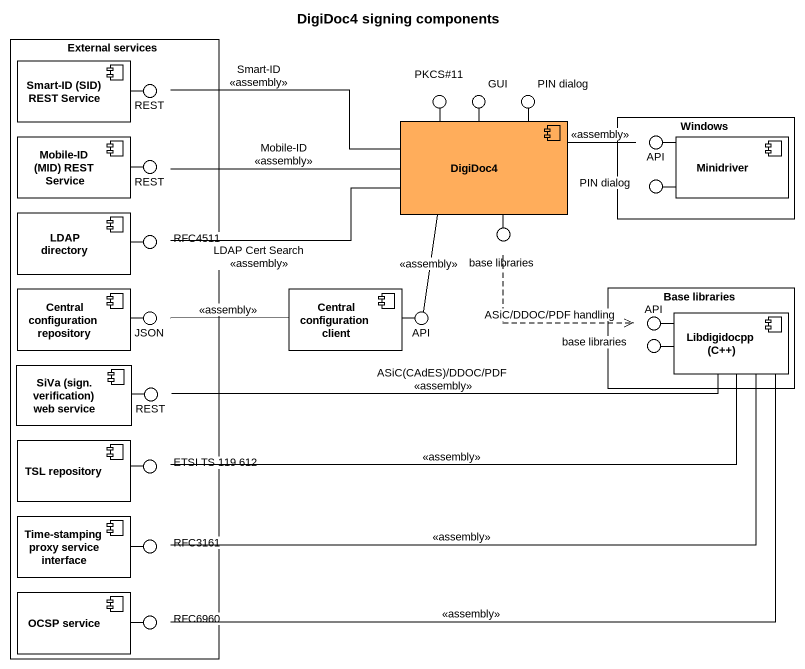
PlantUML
@startuml
title DigiDoc4 signing components
rectangle "External services" as External_services {
  component "Smart-ID (SID) REST Service" as Smart_ID_SID_REST_Service #FFFFFF
  component "Mobile-ID (MID) REST Service" as Mobile_ID_MID_REST_Service #FFFFFF
  component "LDAP directory" as LDAP_directory #FFFFFF
  component "Central configuration repository" as Central_configuration #FFFFFF
  component "SiVa (sign. verification) web service" as SiVa_sign_verification_web #FFFFFF
  component "TSL repository" as TSL_repository #FFFFFF
  component "Time-stamping proxy service interface" as Time_stamping_proxy_service #FFFFFF
  component "OCSP service" as OCSP_service #FFFFFF
}
() REST
() "PKCS#11" as PKCS_11
() GUI
() "PIN dialog" as PIN_dialog
rectangle Windows {
  component Minidriver #FFFFFF
}
() "REST" as REST_2
component DigiDoc4 #FFAD5B
() API
() "PIN dialog" as PIN_dialog_2
() RFC4511
() "base libraries" as base_libraries
component "Central configuration client" as Central_configuration_client #FFFFFF
rectangle "Base libraries" as Base_libraries {
  component "Libdigidocpp (C++)" as Libdigidocpp_C #FFFFFF
}
() "JSON" as JSON_
() "API" as API_2
() "API" as API_3
() "base libraries" as base_libraries_2
() "REST" as REST_3
() "ETSI TS 119 612" as ETSI_TS_119_612
() RFC3161
() RFC6960
Smart_ID_SID_REST_Service -right- REST
DigiDoc4 -up- PKCS_11
DigiDoc4 -up- GUI
DigiDoc4 -up- PIN_dialog
Mobile_ID_MID_REST_Service -right- REST_2
Minidriver -left- API
Minidriver -left- PIN_dialog_2
LDAP_directory -right- RFC4511
DigiDoc4 -- base_libraries
Central_configuration -right- JSON_
Central_configuration_client -right- API_2
Libdigidocpp_C -left- API_3
Libdigidocpp_C -left- base_libraries_2
SiVa_sign_verification_web -right- REST_3
TSL_repository -right- ETSI_TS_119_612
Time_stamping_proxy_service -right- RFC3161
OCSP_service -right- RFC6960
DigiDoc4 -left- REST : Smart-ID\n<<assembly>>
DigiDoc4 -left- REST_2 : Mobile-ID\n<<assembly>>
DigiDoc4 -right- API : <<assembly>>
DigiDoc4 -left- RFC4511 : LDAP Cert Search\n<<assembly>>
DigiDoc4 -- API_2 : <<assembly>>
base_libraries .right.> API_3 : ASiC/DDOC/PDF handling
Central_configuration_client -left- JSON_ : <<assembly>>
Libdigidocpp_C -left- REST_3 : ASiC(CAdES)/DDOC/PDF\n<<assembly>>
Libdigidocpp_C -left- ETSI_TS_119_612 : <<assembly>>
Libdigidocpp_C -left- RFC3161 : <<assembly>>
Libdigidocpp_C -left- RFC6960 : <<assembly>>
@enduml
